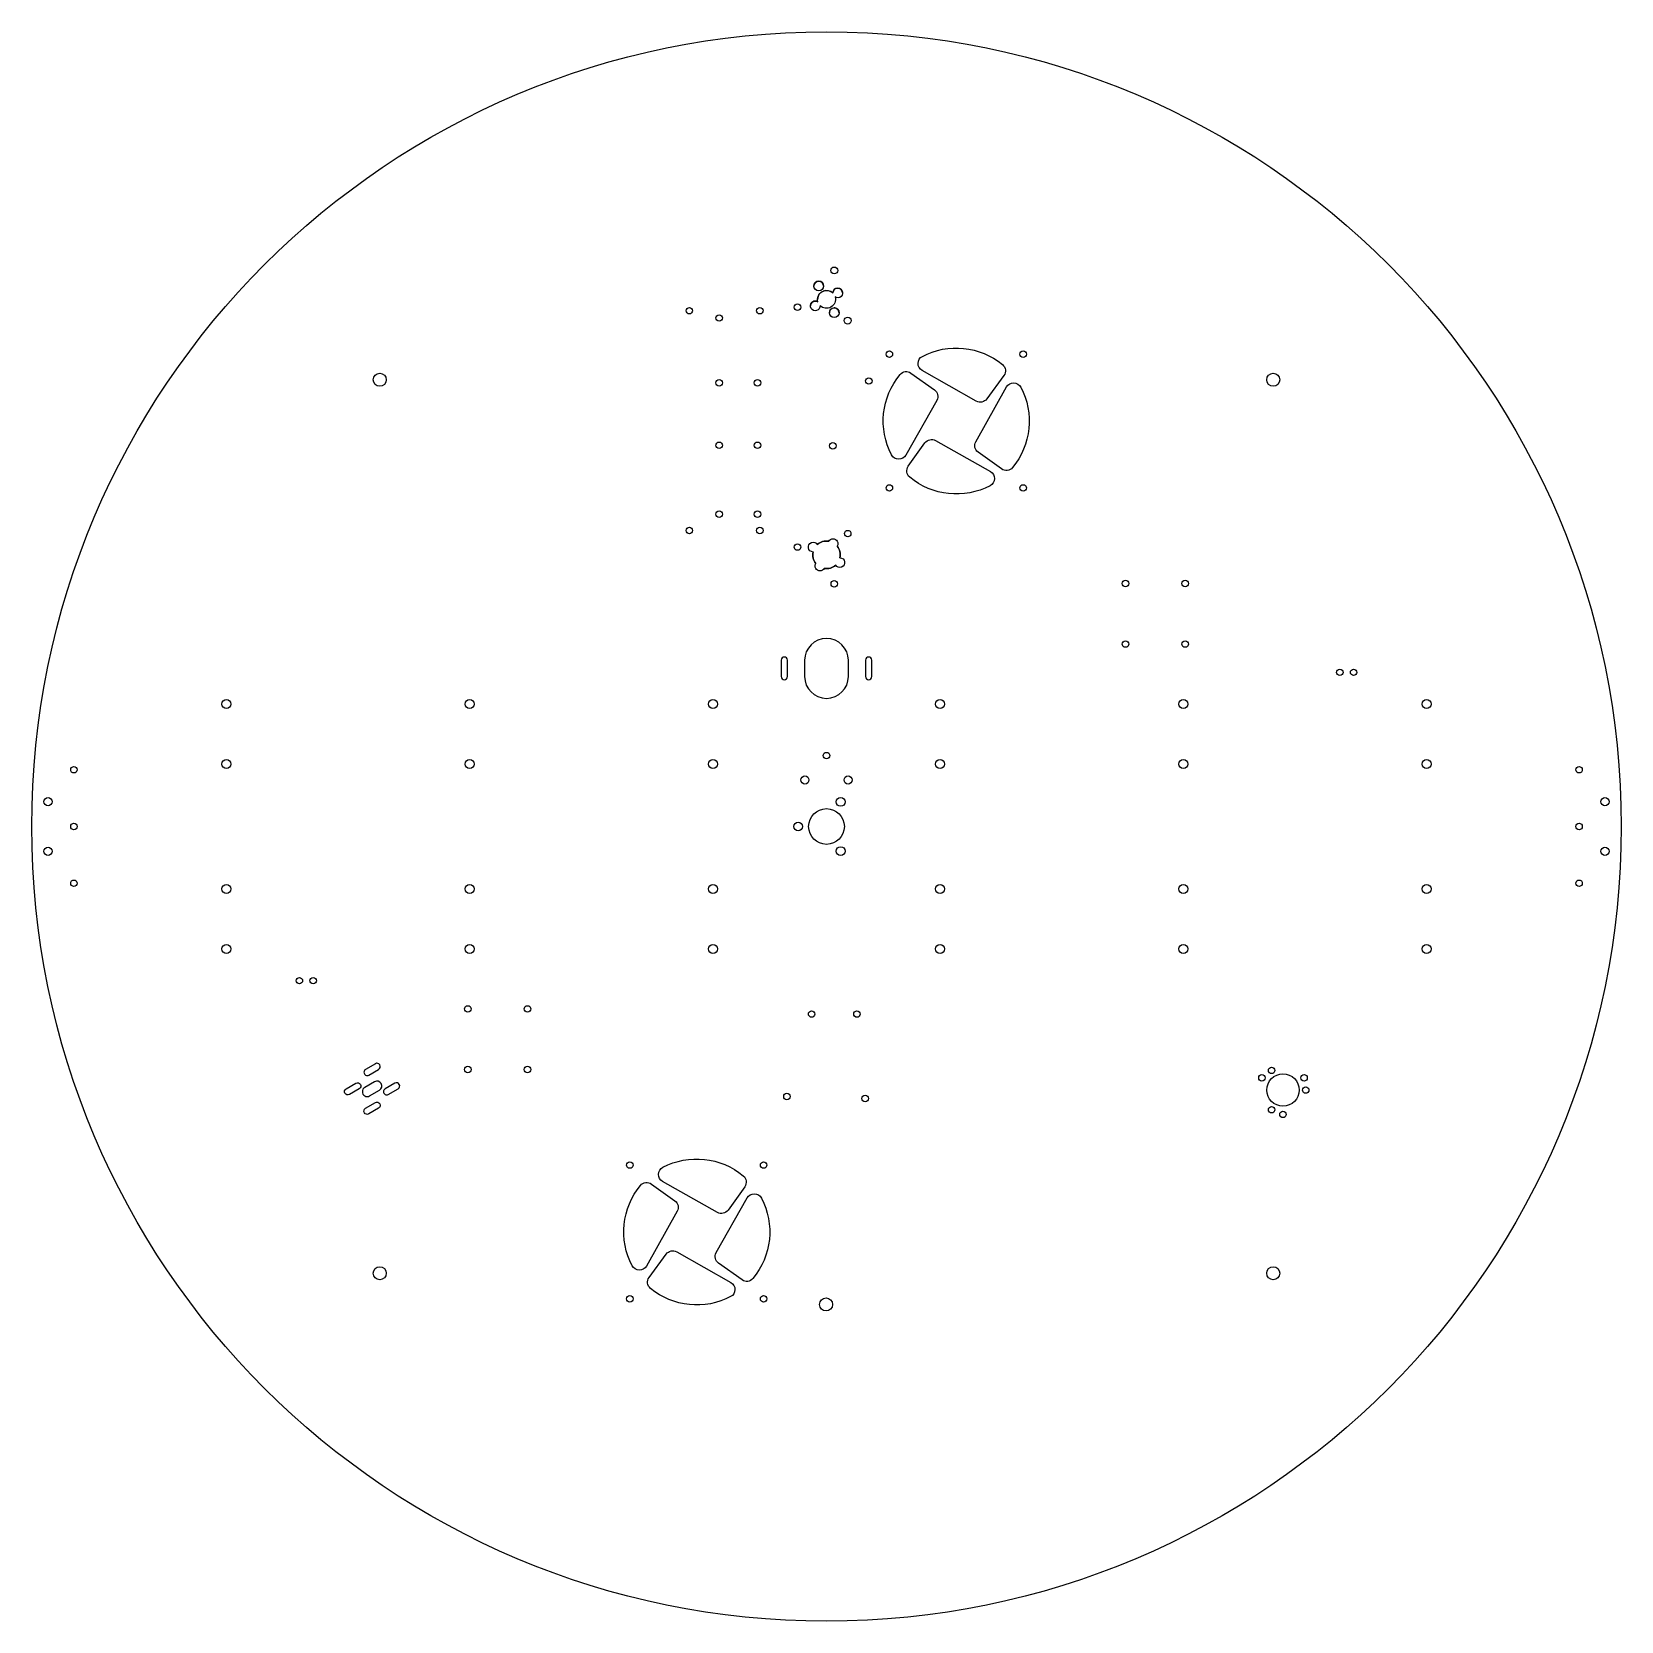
# Model space of a CAD drawing. Header units: millimetres. Extents: x -490 to 490, y -490 to 490.
import ezdxf

# ---------------------------------------------------------------- set-up
doc = ezdxf.new("R2010")
doc.units = ezdxf.units.MM
doc.layers.get('0').update_dxf_attribs({"linetype": 'CONTINUOUS'})

msp = doc.modelspace()

# ---------------------------------------------------------------- linework, layer by layer
for p, q in [((3.93, 328.85), (3.93, 329)), ((-278.13, -146.27), (-284.19, -149.77)), ((-282.19, -153.23), (-276.13, -149.73)), ((-278.63, -157.4), (-284.69, -160.9)), ((-281.69, -166.1), (-275.63, -162.6)), ((-266.13, -158.27), (-272.19, -161.77)), ((-270.19, -165.23), (-264.13, -161.73))]:
    msp.add_line(p, q)
for points in [[(3.93, 328.85, -4.157609), (5.3, 326.48, -0.776218), (-3.93, 321.15, -4.157609), (-5.3, 323.52, -0.776218)], [(59.11, 289.86, -0.300775), (108.5, 284.82, -0.398712), (109.37, 278), (98.85, 263.66, -0.379614), (92.37, 262.26), (58.98, 281.07, -0.594579)], [(40.14, 229.11, -0.302219), (45.33, 278.69, -0.393455), (52.09, 279.57), (66.51, 269.28, -0.383303), (67.96, 262.75), (48.93, 228.98, -0.594579)], [(119.86, 270.89, -0.302219), (114.67, 221.31, -0.393455), (107.91, 220.43), (93.49, 230.72, -0.383303), (92.04, 237.25), (111.07, 271.02, -0.594579)], [(100.89, 210.14, -0.302219), (51.31, 215.33, -0.393455), (50.43, 222.09), (60.72, 236.51, -0.383303), (67.25, 237.96), (101.02, 218.93, -0.594579)], [(5.68, 161.17, -0.227313), (-1.38, 159.11, -1.015749), (-6.57, 162.11, -0.227313), (-8.32, 169.25, -1.67332), (-5.68, 173.83, -0.227313), (1.38, 175.89, -1.015749), (6.57, 172.89, -0.227313), (8.32, 165.75, -1.67332)], [(13.5, 92.5), (13.5, 102.5, 1), (-13.5, 102.5), (-13.5, 92.5, 1)], [(-28, 102.5), (-28, 92.5, 1), (-24, 92.5), (-24, 102.5, 1)], [(28, 92.5), (28, 102.5, 1), (24, 102.5), (24, 92.5, 1)], [(-288.13, -161.73), (-294.19, -165.23, -1), (-296.19, -161.77), (-290.13, -158.27, -1)], [(-276.13, -173.73), (-282.19, -177.23, -1), (-284.19, -173.77), (-278.13, -170.27, -1)], [(-100.89, -210.14, -0.302219), (-51.31, -215.33, -0.393455), (-50.43, -222.09), (-60.72, -236.51, -0.383303), (-67.25, -237.96), (-101.02, -218.93, -0.594579)], [(-119.86, -270.89, -0.302219), (-114.67, -221.31, -0.393455), (-107.91, -220.43), (-93.49, -230.72, -0.383303), (-92.04, -237.25), (-111.07, -271.02, -0.594579)], [(-40.14, -229.11, -0.302219), (-45.33, -278.69, -0.393455), (-52.09, -279.57), (-66.51, -269.28, -0.383303), (-67.96, -262.75), (-48.93, -228.98, -0.594579)], [(-59.11, -289.86, -0.300775), (-108.5, -284.82, -0.398712), (-109.37, -278), (-98.85, -263.66, -0.379614), (-92.37, -262.26), (-58.98, -281.07, -0.594579)]]:
    msp.add_lwpolyline(points, format="xyb", close=True)
for centre, radius in [((0, 0), 490), ((4.79, 342.87), 2.1), ((-4.75, 333.23), 3), ((-84.57, 318.03), 2), ((-66.17, 313.53), 2), ((-41.07, 318.03), 2), ((-17.87, 320.21), 2.1), ((4.75, 316.77), 3), ((13.08, 311.92), 2.1), ((38.75, 291.25), 2), ((121.25, 291.25), 2), ((-275.42, 275.42), 4), ((-66.17, 273.53), 2), ((-42.57, 273.53), 2), ((26.12, 274.69), 2), ((275.42, 275.42), 4), ((-66.17, 235.03), 2), ((-42.57, 235.03), 2), ((3.87, 234.69), 2), ((38.75, 208.75), 2), ((121.25, 208.75), 2), ((-66.17, 192.53), 2), ((-42.57, 192.53), 2), ((-84.57, 182.53), 2), ((-41.07, 182.53), 2), ((13.08, 180.58), 2), ((-17.87, 172.29), 2), ((4.79, 149.63), 2), ((184.35, 149.87), 2), ((221.1, 149.87), 2), ((184.35, 112.49), 2), ((221.1, 112.49), 2), ((316.5, 95.05), 2), ((325.02, 95.05), 2), ((-370, 75.5), 2.75), ((-220, 75.5), 2.75), ((-70, 75.5), 2.75), ((70, 75.5), 2.75), ((220, 75.5), 2.75), ((370, 75.5), 2.75), ((-370, 38.5), 2.75), ((-220, 38.5), 2.75), ((-70, 38.5), 2.75), ((0, 43.7), 2), ((70, 38.5), 2.75), ((220, 38.5), 2.75), ((370, 38.5), 2.75), ((-464, 35), 2), ((-13.3, 28.7), 2.5), ((13.3, 28.7), 2.5), ((464, 35), 2), ((-480, 15.3), 2.5), ((0, 0), 11), ((8.75, 15.16), 2.7), ((480, 15.3), 2.5), ((-464, 0), 2), ((-17.5, 0), 2.7), ((464, 0), 2), ((-480, -15.3), 2.5), ((8.75, -15.16), 2.7), ((480, -15.3), 2.5), ((-464, -35), 2), ((-370, -38.5), 2.75), ((-220, -38.5), 2.75), ((-70, -38.5), 2.75), ((70, -38.5), 2.75), ((220, -38.5), 2.75), ((370, -38.5), 2.75), ((464, -35), 2), ((-370, -75.5), 2.75), ((-220, -75.5), 2.75), ((-70, -75.5), 2.75), ((70, -75.5), 2.75), ((220, -75.5), 2.75), ((370, -75.5), 2.75), ((-325.02, -95.06), 2), ((-316.5, -95.06), 2), ((-221.1, -112.49), 2), ((-184.35, -112.49), 2), ((-9.17, -115.63), 2), ((18.77, -115.63), 2), ((-221.1, -149.87), 2), ((-184.35, -149.87), 2), ((268.47, -155), 2), ((281.46, -162.5), 10), ((274.46, -150.38), 2), ((294.45, -155), 2), ((-24.41, -166.43), 2), ((23.85, -167.7), 2), ((295.46, -162.5), 2), ((274.46, -174.62), 2), ((281.46, -177.5), 2), ((-121.25, -208.75), 2), ((-38.75, -208.75), 2), ((-275.42, -275.42), 4), ((275.42, -275.42), 4), ((-121.25, -291.25), 2), ((-38.75, -291.25), 2), ((-0.29, -294.71), 4)]:
    msp.add_circle(centre, radius)
for centre, radius, start, end in [((-4.75, 333.23), 3, 0, 180), ((-6.93, 321), 3, 61.57111, 180), ((0, 325), 5.5, 143.86774, 180), ((0, 325), 5.5, 44.42079, 110.80341), ((6.93, 329), 3, 0, 180), ((4.75, 316.77), 3, 158.78069, 180), ((4.75, 316.77), 3, 0, 95.89046), ((0, 167.5), 8.5, 168.10947, 219.33532), ((0, 167.5), 8.5, 80.66468, 131.89053), ((0, 167.5), 8.5, -11.89053, 39.33532), ((0, 167.5), 8.5, 260.66468, 311.89053), ((-277.13, -148), 2, -60, 120), ((-283.19, -151.5), 2, 120, 300), ((-283.19, -163.5), 3, 120, 300), ((-277.13, -160), 3, -60, 120), ((-271.19, -163.5), 2, 120, 300), ((-265.13, -160), 2, -60, 120)]:
    msp.add_arc(centre, radius, start, end)

doc.saveas('drawing.dxf')
